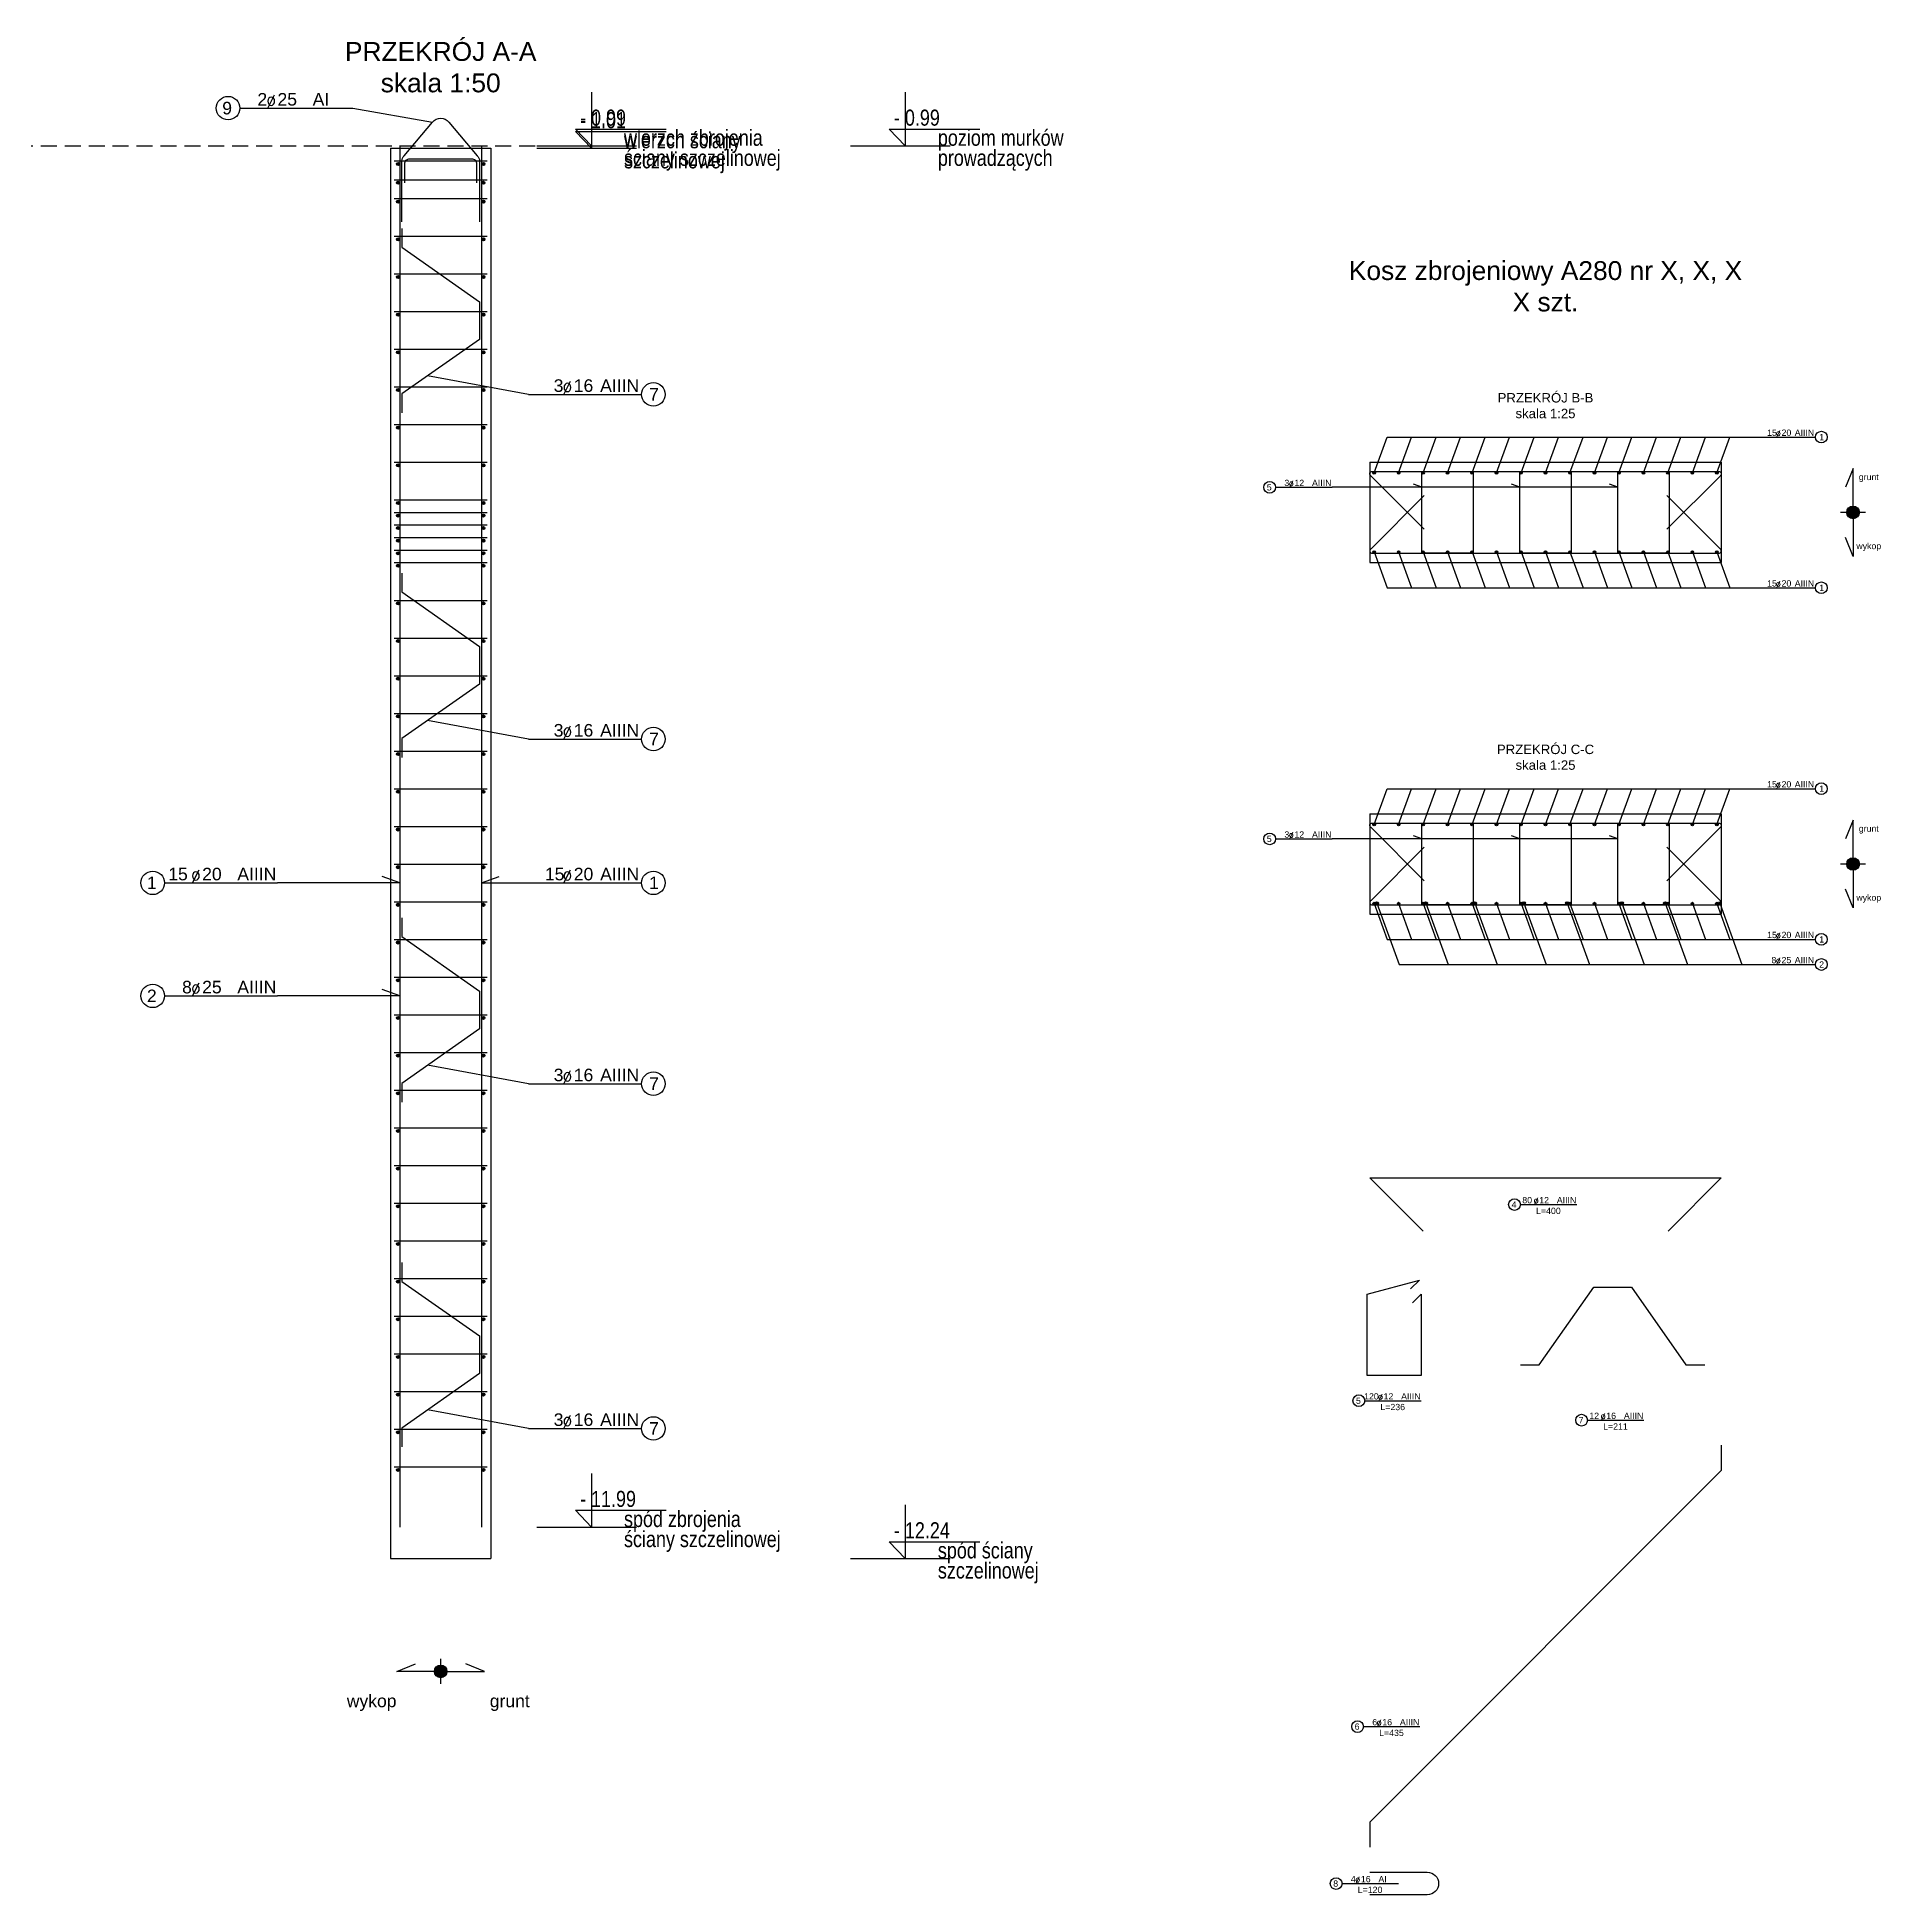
# Model space of a CAD drawing. Extents: x -5033 to 9347, y -16423 to -2430.
# Drawn here: x -81 to 1387, y -3946 to -2466 of the extents above; entities that cross this region are included whole.
import ezdxf
from ezdxf.enums import TextEntityAlignment as Align

# ---------------------------------------------------------------- set-up
doc = ezdxf.new("R2010")
doc.units = 0
doc.header["$MEASUREMENT"] = 0
doc.linetypes.add('DASHED', pattern=[19.05, 12.7, -6.35])
for name, color, linetype in [('__SOL-KOTY_WYSOKOSCIOWE', 4, 'CONTINUOUS'), ('__SOL-OPISY', 4, 'CONTINUOUS'), ('__SOL-PRZERYWANA', 253, 'DASHED'), ('__SOL-WIDOK', 4, 'CONTINUOUS'), ('__SOL-ZBROJENIE', 3, 'CONTINUOUS')]:
    doc.layers.add(name, color=color, linetype=linetype)
doc.styles.add('ARIAL', font='arial.ttf', dxfattribs={"height": 2.5})
doc.styles.add('SIMPLEX', font='SIMPLEX.SHX', dxfattribs={"width": 0.8})
doc.styles.get("Standard").update_dxf_attribs({"font": 'arial.ttf'})

# ---------------------------------------------------------------- blocks, each defined once
blk = doc.blocks.new('OPIS_PRAWY')
at = {"layer": '__SOL-OPISY'}
blk.add_line((0, 0), (90, 0), dxfattribs=at)
blk.add_circle((99.4, 0), 9.36, dxfattribs=at)
at = {"layer": '__SOL-OPISY', "style": 'SIMPLEX', "width": 0.9}
blk.add_text(' %%c ', height=10, dxfattribs=at).set_placement((20.9, 0.5))
at = {"layer": '__SOL-OPISY', "style": 'ARIAL', "width": 0.8}
blk.add_attdef('ILOSC', text='', height=10, dxfattribs=at).set_placement((27.1, 0.1), align=Align.RIGHT)
for tag, p in [('SREDNICA', (35.4, 0.1)), ('STAL', (58.4, 0.5))]:
    blk.add_attdef(tag, p, '', height=10, dxfattribs=at)
for tag, p in [('NUMER', (99.4, 0)), ('DLUGOSC', (52.8, -6.1))]:
    blk.add_attdef(tag, text='', height=10, dxfattribs=at).set_placement(p, align=Align.MIDDLE)
blk = doc.blocks.new('OPIS_LEWY')
at = {"layer": '__SOL-OPISY'}
blk.add_line((-90, 0), (0, 0), dxfattribs=at)
blk.add_circle((-99.4, 0), 9.36, dxfattribs=at)
at = {"layer": '__SOL-OPISY', "style": 'SIMPLEX', "width": 0.9}
blk.add_text(' %%c ', height=10, dxfattribs=at).set_placement((-75, 0.5))
at = {"layer": '__SOL-OPISY', "style": 'ARIAL', "width": 0.8}
for tag, p in [('NUMER', (-99.4, 0)), ('DLUGOSC', (-58.9, -6.6))]:
    blk.add_attdef(tag, text='', height=10, dxfattribs=at).set_placement(p, align=Align.MIDDLE)
blk.add_attdef('ILOSC', text='', height=10, dxfattribs=at).set_placement((-74, 0.1), align=Align.RIGHT)
for tag, p in [('SREDNICA', (-65.8, 0.1)), ('STAL', (-42.7, 0.3))]:
    blk.add_attdef(tag, p, '', height=10, dxfattribs=at)
blk = doc.blocks.new('KOTA')
at = {"layer": '__SOL-KOTY_WYSOKOSCIOWE'}
for p, q in [((0, 33.4), (0, 0)), ((-34, 0), (28, 0)), ((0, 0), (-9.9, 10.4)), ((-9.9, 10.4), (46.5, 10.4))]:
    blk.add_line(p, q, dxfattribs=at)
at = {"layer": '__SOL-KOTY_WYSOKOSCIOWE', "style": 'ARIAL', "width": 0.8}
blk.add_attdef('RZEDNA', (500.5, 15.9), '', height=10.4, dxfattribs=at)

msp = doc.modelspace()

# ---------------------------------------------------------------- hatches: boundary and pattern name
at = {"layer": '__SOL-OPISY'}
for points in [[(1370, -2845, 1), (1360, -2845, 1)], [(1370, -3125, 1), (1360, -3125, 1)], [(245, -3768, 1), (235, -3768, 1)]]:
    msp.add_hatch(color=256, dxfattribs=at).paths.add_polyline_path(points)
at = {"layer": '__SOL-ZBROJENIE'}
for points in [[(207.2, -2567.5, 1), (204.8, -2567.5, 1)], [(275.2, -2567.5, 1), (272.8, -2567.5, 1)], [(207.2, -2582.5, 1), (204.8, -2582.5, 1)], [(275.2, -2582.5, 1), (272.8, -2582.5, 1)], [(207.2, -2597.5, 1), (204.8, -2597.5, 1)], [(275.2, -2597.5, 1), (272.8, -2597.5, 1)], [(207.2, -2627.5, 1), (204.8, -2627.5, 1)], [(275.2, -2627.5, 1), (272.8, -2627.5, 1)], [(207.2, -2657.5, 1), (204.8, -2657.5, 1)], [(275.2, -2657.5, 1), (272.8, -2657.5, 1)], [(207.2, -2687.5, 1), (204.8, -2687.5, 1)], [(275.2, -2687.5, 1), (272.8, -2687.5, 1)], [(207.2, -2717.5, 1), (204.8, -2717.5, 1)], [(275.2, -2717.5, 1), (272.8, -2717.5, 1)], [(207.2, -2747.5, 1), (204.8, -2747.5, 1)], [(275.2, -2747.5, 1), (272.8, -2747.5, 1)], [(207.2, -2777.5, 1), (204.8, -2777.5, 1)], [(275.2, -2777.5, 1), (272.8, -2777.5, 1)], [(207.2, -2807.5, 1), (204.8, -2807.5, 1)], [(275.2, -2807.5, 1), (272.8, -2807.5, 1)], [(984.5, -2813.5, 1), (982.5, -2813.5, 1)], [(1004, -2813.5, 1), (1002, -2813.5, 1)], [(1023.5, -2813.5, 1), (1021.5, -2813.5, 1)], [(1043, -2813.5, 1), (1041, -2813.5, 1)], [(1062.5, -2813.5, 1), (1060.5, -2813.5, 1)], [(1082, -2813.5, 1), (1080, -2813.5, 1)], [(1101.5, -2813.5, 1), (1099.5, -2813.5, 1)], [(1121, -2813.5, 1), (1119, -2813.5, 1)], [(1140.5, -2813.5, 1), (1138.5, -2813.5, 1)], [(1160, -2813.5, 1), (1158, -2813.5, 1)], [(1179.5, -2813.5, 1), (1177.5, -2813.5, 1)], [(1199, -2813.5, 1), (1197, -2813.5, 1)], [(1218.5, -2813.5, 1), (1216.5, -2813.5, 1)], [(1238, -2813.5, 1), (1236, -2813.5, 1)], [(1257.5, -2813.5, 1), (1255.5, -2813.5, 1)], [(207.2, -2837.5, 1), (204.8, -2837.5, 1)], [(275.2, -2837.5, 1), (272.8, -2837.5, 1)], [(207.2, -2847.5, 1), (204.8, -2847.5, 1)], [(275.2, -2847.5, 1), (272.8, -2847.5, 1)], [(207.2, -2857.5, 1), (204.8, -2857.5, 1)], [(207.2, -2867.5, 1), (204.8, -2867.5, 1)], [(275.2, -2857.5, 1), (272.8, -2857.5, 1)], [(275.2, -2867.5, 1), (272.8, -2867.5, 1)], [(207.2, -2877.5, 1), (204.8, -2877.5, 1)], [(275.2, -2877.5, 1), (272.8, -2877.5, 1)], [(984.5, -2876.5, 1), (982.5, -2876.5, 1)], [(1004, -2876.5, 1), (1002, -2876.5, 1)], [(1023.5, -2876.5, 1), (1021.5, -2876.5, 1)], [(1043, -2876.5, 1), (1041, -2876.5, 1)], [(1062.5, -2876.5, 1), (1060.5, -2876.5, 1)], [(1082, -2876.5, 1), (1080, -2876.5, 1)], [(1101.5, -2876.5, 1), (1099.5, -2876.5, 1)], [(1121, -2876.5, 1), (1119, -2876.5, 1)], [(1140.5, -2876.5, 1), (1138.5, -2876.5, 1)], [(1160, -2876.5, 1), (1158, -2876.5, 1)], [(1179.5, -2876.5, 1), (1177.5, -2876.5, 1)], [(1199, -2876.5, 1), (1197, -2876.5, 1)], [(1218.5, -2876.5, 1), (1216.5, -2876.5, 1)], [(1238, -2876.5, 1), (1236, -2876.5, 1)], [(1257.5, -2876.5, 1), (1255.5, -2876.5, 1)], [(207.2, -2887.5, 1), (204.8, -2887.5, 1)], [(275.2, -2887.5, 1), (272.8, -2887.5, 1)], [(207.2, -2917.5, 1), (204.8, -2917.5, 1)], [(275.2, -2917.5, 1), (272.8, -2917.5, 1)], [(207.2, -2947.5, 1), (204.8, -2947.5, 1)], [(275.2, -2947.5, 1), (272.8, -2947.5, 1)], [(207.2, -2977.5, 1), (204.8, -2977.5, 1)], [(275.2, -2977.5, 1), (272.8, -2977.5, 1)], [(207.2, -3007.5, 1), (204.8, -3007.5, 1)], [(275.2, -3007.5, 1), (272.8, -3007.5, 1)], [(207.2, -3037.5, 1), (204.8, -3037.5, 1)], [(275.2, -3037.5, 1), (272.8, -3037.5, 1)], [(207.2, -3067.5, 1), (204.8, -3067.5, 1)], [(275.2, -3067.5, 1), (272.8, -3067.5, 1)], [(207.2, -3097.5, 1), (204.8, -3097.5, 1)], [(275.2, -3097.5, 1), (272.8, -3097.5, 1)], [(984.5, -3093.5, 1), (982.5, -3093.5, 1)], [(1004, -3093.5, 1), (1002, -3093.5, 1)], [(1023.5, -3093.5, 1), (1021.5, -3093.5, 1)], [(1043, -3093.5, 1), (1041, -3093.5, 1)], [(1062.5, -3093.5, 1), (1060.5, -3093.5, 1)], [(1082, -3093.5, 1), (1080, -3093.5, 1)], [(1101.5, -3093.5, 1), (1099.5, -3093.5, 1)], [(1121, -3093.5, 1), (1119, -3093.5, 1)], [(1140.5, -3093.5, 1), (1138.5, -3093.5, 1)], [(1160, -3093.5, 1), (1158, -3093.5, 1)], [(1179.5, -3093.5, 1), (1177.5, -3093.5, 1)], [(1199, -3093.5, 1), (1197, -3093.5, 1)], [(1218.5, -3093.5, 1), (1216.5, -3093.5, 1)], [(1238, -3093.5, 1), (1236, -3093.5, 1)], [(1257.5, -3093.5, 1), (1255.5, -3093.5, 1)], [(207.2, -3127.5, 1), (204.8, -3127.5, 1)], [(275.2, -3127.5, 1), (272.8, -3127.5, 1)], [(207.2, -3157.5, 1), (204.8, -3157.5, 1)], [(275.2, -3157.5, 1), (272.8, -3157.5, 1)], [(984.5, -3156.5, 1), (982.5, -3156.5, 1)], [(987, -3156.25, 1), (984.5, -3156.25, 1)], [(1004, -3156.5, 1), (1002, -3156.5, 1)], [(1023.5, -3156.5, 1), (1021.5, -3156.5, 1)], [(1026, -3156.25, 1), (1023.5, -3156.25, 1)], [(1043, -3156.5, 1), (1041, -3156.5, 1)], [(1062.5, -3156.5, 1), (1060.5, -3156.5, 1)], [(1065, -3156.25, 1), (1062.5, -3156.25, 1)], [(1082, -3156.5, 1), (1080, -3156.5, 1)], [(1101.5, -3156.5, 1), (1099.5, -3156.5, 1)], [(1104, -3156.25, 1), (1101.5, -3156.25, 1)], [(1121, -3156.5, 1), (1119, -3156.5, 1)], [(1138.5, -3156.25, 1), (1136, -3156.25, 1)], [(1140.5, -3156.5, 1), (1138.5, -3156.5, 1)], [(1160, -3156.5, 1), (1158, -3156.5, 1)], [(1179.5, -3156.5, 1), (1177.5, -3156.5, 1)], [(1182, -3156.25, 1), (1179.5, -3156.25, 1)], [(1199, -3156.5, 1), (1197, -3156.5, 1)], [(1216.5, -3156.25, 1), (1214, -3156.25, 1)], [(1218.5, -3156.5, 1), (1216.5, -3156.5, 1)], [(1238, -3156.5, 1), (1236, -3156.5, 1)], [(1257.5, -3156.5, 1), (1255.5, -3156.5, 1)], [(1260, -3156.25, 1), (1257.5, -3156.25, 1)], [(207.2, -3187.5, 1), (204.8, -3187.5, 1)], [(275.2, -3187.5, 1), (272.8, -3187.5, 1)], [(207.2, -3217.5, 1), (204.8, -3217.5, 1)], [(275.2, -3217.5, 1), (272.8, -3217.5, 1)], [(207.2, -3247.5, 1), (204.8, -3247.5, 1)], [(275.2, -3247.5, 1), (272.8, -3247.5, 1)], [(207.2, -3277.5, 1), (204.8, -3277.5, 1)], [(275.2, -3277.5, 1), (272.8, -3277.5, 1)], [(207.2, -3307.5, 1), (204.8, -3307.5, 1)], [(275.2, -3307.5, 1), (272.8, -3307.5, 1)], [(207.2, -3337.5, 1), (204.8, -3337.5, 1)], [(275.2, -3337.5, 1), (272.8, -3337.5, 1)], [(207.2, -3367.5, 1), (204.8, -3367.5, 1)], [(275.2, -3367.5, 1), (272.8, -3367.5, 1)], [(207.2, -3397.5, 1), (204.8, -3397.5, 1)], [(275.2, -3397.5, 1), (272.8, -3397.5, 1)], [(207.2, -3427.5, 1), (204.8, -3427.5, 1)], [(275.2, -3427.5, 1), (272.8, -3427.5, 1)], [(207.2, -3457.5, 1), (204.8, -3457.5, 1)], [(275.2, -3457.5, 1), (272.8, -3457.5, 1)], [(207.2, -3487.5, 1), (204.8, -3487.5, 1)], [(275.2, -3487.5, 1), (272.8, -3487.5, 1)], [(207.2, -3517.5, 1), (204.8, -3517.5, 1)], [(275.2, -3517.5, 1), (272.8, -3517.5, 1)], [(207.2, -3547.5, 1), (204.8, -3547.5, 1)], [(275.2, -3547.5, 1), (272.8, -3547.5, 1)], [(207.2, -3577.5, 1), (204.8, -3577.5, 1)], [(275.2, -3577.5, 1), (272.8, -3577.5, 1)], [(207.2, -3607.5, 1), (204.8, -3607.5, 1)], [(275.2, -3607.5, 1), (272.8, -3607.5, 1)]]:
    msp.add_hatch(color=256, dxfattribs=at).paths.add_polyline_path(points)

# ---------------------------------------------------------------- linework, layer by layer
at = {"layer": '__SOL-OPISY'}
for p, q in [((170, -2523), (233.5, -2534.3)), ((310, -2750.98), (229.52, -2736.3)), ((983.5, -2813.5), (993.87, -2785)), ((993.87, -2785), (1290, -2785)), ((1003, -2813.5), (1013.37, -2785)), ((1022.5, -2813.5), (1032.87, -2785)), ((1042, -2813.5), (1052.37, -2785)), ((1061.5, -2813.5), (1071.87, -2785)), ((1081, -2813.5), (1091.37, -2785)), ((1100.5, -2813.5), (1110.87, -2785)), ((1120, -2813.5), (1130.37, -2785)), ((1139.5, -2813.5), (1149.87, -2785)), ((1159, -2813.5), (1169.37, -2785)), ((1178.5, -2813.5), (1188.87, -2785)), ((1198, -2813.5), (1208.37, -2785)), ((1217.5, -2813.5), (1227.87, -2785)), ((1237, -2813.5), (1247.37, -2785)), ((1256.5, -2813.5), (1266.87, -2785)), ((1365, -2810), (1359, -2825)), ((1365, -2845), (1365, -2810)), ((1177.5, -2825), (950, -2825)), ((1021.5, -2825), (1014.92, -2822.61)), ((1099.5, -2825), (1092.92, -2822.61)), ((1177.5, -2825), (1170.92, -2822.61)), ((1375, -2845), (1355, -2845)), ((1365, -2845), (1365, -2880)), ((1365, -2880), (1359, -2865)), ((983.5, -2876.5), (993.87, -2905)), ((1003, -2876.5), (1013.37, -2905)), ((1022.5, -2876.5), (1032.87, -2905)), ((1042, -2876.5), (1052.37, -2905)), ((1061.5, -2876.5), (1071.87, -2905)), ((1081, -2876.5), (1091.37, -2905)), ((1100.5, -2876.5), (1110.87, -2905)), ((1120, -2876.5), (1130.37, -2905)), ((1139.5, -2876.5), (1149.87, -2905)), ((1159, -2876.5), (1169.37, -2905)), ((1178.5, -2876.5), (1188.87, -2905)), ((1198, -2876.5), (1208.37, -2905)), ((1217.5, -2876.5), (1227.87, -2905)), ((1237, -2876.5), (1247.37, -2905)), ((1256.5, -2876.5), (1266.87, -2905)), ((993.87, -2905), (1290, -2905)), ((310, -3025.48), (229.52, -3010.8)), ((983.5, -3093.5), (993.87, -3065)), ((993.87, -3065), (1290, -3065)), ((1003, -3093.5), (1013.37, -3065)), ((1022.5, -3093.5), (1032.87, -3065)), ((1042, -3093.5), (1052.37, -3065)), ((1061.5, -3093.5), (1071.87, -3065)), ((1081, -3093.5), (1091.37, -3065)), ((1100.5, -3093.5), (1110.87, -3065)), ((1120, -3093.5), (1130.37, -3065)), ((1139.5, -3093.5), (1149.87, -3065)), ((1159, -3093.5), (1169.37, -3065)), ((1178.5, -3093.5), (1188.87, -3065)), ((1198, -3093.5), (1208.37, -3065)), ((1217.5, -3093.5), (1227.87, -3065)), ((1237, -3093.5), (1247.37, -3065)), ((1256.5, -3093.5), (1266.87, -3065)), ((1365, -3090), (1359, -3105)), ((1365, -3125), (1365, -3090)), ((1177.5, -3105), (950, -3105)), ((1021.5, -3105), (1014.92, -3102.61)), ((1099.5, -3105), (1092.92, -3102.61)), ((1177.5, -3105), (1170.92, -3102.61)), ((207.5, -3140), (193.41, -3134.87)), ((272.5, -3140), (286.6, -3134.87)), ((1375, -3125), (1355, -3125)), ((1365, -3125), (1365, -3160)), ((207.5, -3140), (110, -3140)), ((272.5, -3140), (310, -3140)), ((1365, -3160), (1359, -3145)), ((983.5, -3156.5), (993.87, -3185)), ((985.75, -3156.25), (1003.49, -3205)), ((1003, -3156.5), (1013.37, -3185)), ((1022.5, -3156.5), (1032.87, -3185)), ((1024.75, -3156.25), (1042.49, -3205)), ((1042, -3156.5), (1052.37, -3185)), ((1061.5, -3156.5), (1071.87, -3185)), ((1063.75, -3156.25), (1081.49, -3205)), ((1081, -3156.5), (1091.37, -3185)), ((1100.5, -3156.5), (1110.87, -3185)), ((1102.75, -3156.25), (1120.49, -3205)), ((1120, -3156.5), (1130.37, -3185)), ((1137.25, -3156.25), (1154.99, -3205)), ((1139.5, -3156.5), (1149.87, -3185)), ((1159, -3156.5), (1169.37, -3185)), ((1178.5, -3156.5), (1188.87, -3185)), ((1180.75, -3156.25), (1198.49, -3205)), ((1198, -3156.5), (1208.37, -3185)), ((1215.25, -3156.25), (1232.99, -3205)), ((1217.5, -3156.5), (1227.87, -3185)), ((1237, -3156.5), (1247.37, -3185)), ((1256.5, -3156.5), (1266.87, -3185)), ((1258.75, -3156.25), (1276.49, -3205)), ((993.87, -3185), (1290, -3185)), ((1003.49, -3205), (1290, -3205)), ((207.5, -3230), (193.41, -3224.87)), ((207.5, -3230), (110, -3230)), ((310, -3299.98), (229.52, -3285.3)), ((310, -3574.48), (229.52, -3559.8)), ((205, -3768), (220, -3762)), ((240, -3768), (205, -3768)), ((240, -3778), (240, -3758)), ((240, -3768), (275, -3768)), ((275, -3768), (260, -3762))]:
    msp.add_line(p, q, dxfattribs=at)
for centre in [(1365, -2845), (1365, -3125), (240, -3768)]:
    msp.add_circle(centre, 5, dxfattribs=at)
at = {"layer": '__SOL-PRZERYWANA'}
msp.add_line((-1050, -2553), (330, -2553), dxfattribs=at)
at = {"layer": '__SOL-WIDOK'}
for p, q in [((200, -2555), (200, -3678)), ((200, -2555), (280, -2555)), ((280, -2555), (280, -3678)), ((980, -2805), (980, -2885)), ((980, -2805), (1260, -2805)), ((1260, -2805), (1260, -2885)), ((980, -2885), (1260, -2885)), ((980, -3085), (980, -3165)), ((980, -3085), (1260, -3085)), ((1260, -3085), (1260, -3165)), ((980, -3165), (1260, -3165)), ((200, -3678), (280, -3678))]:
    msp.add_line(p, q, dxfattribs=at)
at = {"layer": '__SOL-ZBROJENIE'}
for p, q in [((207.5, -2553), (207.5, -3653)), ((272.5, -2553), (272.5, -3653)), ((203, -2565), (277, -2565)), ((203, -2580), (277, -2580)), ((203, -2595), (277, -2595)), ((203, -2625), (277, -2625)), ((203, -2655), (277, -2655)), ((203, -2685), (277, -2685)), ((203, -2715), (277, -2715)), ((203, -2745), (277, -2745)), ((203, -2775), (277, -2775)), ((203, -2805), (277, -2805)), ((203, -2835), (277, -2835)), ((203, -2845), (277, -2845)), ((203, -2855), (277, -2855)), ((203, -2865), (277, -2865)), ((203, -2875), (277, -2875)), ((203, -2885), (277, -2885)), ((203, -2915), (277, -2915)), ((203, -2945), (277, -2945)), ((203, -2975), (277, -2975)), ((203, -3005), (277, -3005)), ((203, -3035), (277, -3035)), ((203, -3065), (277, -3065)), ((203, -3095), (277, -3095)), ((203, -3125), (277, -3125)), ((203, -3155), (277, -3155)), ((203, -3185), (277, -3185)), ((203, -3215), (277, -3215)), ((203, -3245), (277, -3245)), ((203, -3275), (277, -3275)), ((203, -3305), (277, -3305)), ((203, -3335), (277, -3335)), ((203, -3365), (277, -3365)), ((203, -3395), (277, -3395)), ((203, -3425), (277, -3425)), ((203, -3455), (277, -3455)), ((203, -3485), (277, -3485)), ((203, -3515), (277, -3515)), ((203, -3545), (277, -3545)), ((203, -3575), (277, -3575)), ((203, -3605), (277, -3605))]:
    msp.add_line(p, q, dxfattribs=at)
for points in [[(209, -2613.5), (209, -2565, -0.22), (211, -2561.12), (233.5, -2534.3, -0.5), (246.5, -2534.3), (269, -2561.12, -0.22), (271, -2565), (271, -2613.5)], [(211.5, -2582.5), (211.5, -2567.5, -0.48), (215.5, -2563.5), (264.5, -2563.5, -0.48), (268.5, -2567.5), (268.5, -2582.5)], [(1023.43, -2858.43), (981, -2816, -0.7), (981.5, -2812.5), (1258.5, -2812.5, -0.7), (1259, -2816), (1216.57, -2858.43)], [(1023.43, -2858.43), (981, -2816, -0.7), (981.5, -2812.5), (1258.5, -2812.5, -0.7), (1259, -2816), (1216.57, -2858.43)], [(1023.43, -2831.57), (981, -2874, 0.7), (981.5, -2877.5), (1258.5, -2877.5, 0.7), (1259, -2874), (1216.57, -2831.57)], [(1023.43, -2831.57), (981, -2874, 0.7), (981.5, -2877.5), (1258.5, -2877.5, 0.7), (1259, -2874), (1216.57, -2831.57)], [(1023.43, -3138.43), (981, -3096, -0.7), (981.5, -3092.5), (1258.5, -3092.5, -0.7), (1259, -3096), (1216.57, -3138.43)], [(1023.43, -3138.43), (981, -3096, -0.7), (981.5, -3092.5), (1258.5, -3092.5, -0.7), (1259, -3096), (1216.57, -3138.43)], [(1023.43, -3111.57), (981, -3154, 0.7), (981.5, -3157.5), (1258.5, -3157.5, 0.7), (1259, -3154), (1216.57, -3111.57)], [(1023.43, -3111.57), (981, -3154, 0.7), (981.5, -3157.5), (1258.5, -3157.5, 0.7), (1259, -3154), (1216.57, -3111.57)], [(980, -3927.93), (1025.86, -3927.93, -1), (1025.86, -3945.93), (980, -3945.93)]]:
    msp.add_lwpolyline(points, format="xyb", dxfattribs=at)
for points in [[(209, -2618.84), (209, -2633.84), (271, -2677.25), (271, -2707.25), (209, -2750.66), (209, -2765.66)], [(209, -2893.34), (209, -2908.34), (271, -2951.75), (271, -2981.75), (209, -3025.16), (209, -3040.16)], [(209, -3167.84), (209, -3182.84), (271, -3226.25), (271, -3256.25), (209, -3299.66), (209, -3314.66)], [(1022.43, -3417.43), (980, -3375), (1260, -3375), (1217.57, -3417.43)], [(209, -3442.34), (209, -3457.34), (271, -3500.75), (271, -3530.75), (209, -3574.16), (209, -3589.16)], [(1013.93, -3474.5), (1021, -3467.43), (1021, -3532.43), (978, -3532.43), (978, -3467.43), (1019.53, -3456.3), (1012.46, -3463.37)], [(1100, -3523.93), (1115, -3523.93), (1158.41, -3461.93), (1188.41, -3461.93), (1231.83, -3523.93), (1246.83, -3523.93)], [(1260, -3587.93), (1260, -3607.93), (980, -3887.93), (980, -3907.93)]]:
    msp.add_lwpolyline(points, dxfattribs=at)
for points in [[(1022, -2812.5), (1062, -2812.5, -0.414214), (1062.5, -2813), (1062.5, -2877, -0.414214), (1062, -2877.5), (1022, -2877.5, -0.414214), (1021.5, -2877), (1021.5, -2813, -0.414214)], [(1100, -2812.5), (1140, -2812.5, -0.414214), (1140.5, -2813), (1140.5, -2877, -0.414214), (1140, -2877.5), (1100, -2877.5, -0.414214), (1099.5, -2877), (1099.5, -2813, -0.414214)], [(1178, -2812.5), (1218, -2812.5, -0.414214), (1218.5, -2813), (1218.5, -2877, -0.414214), (1218, -2877.5), (1178, -2877.5, -0.414214), (1177.5, -2877), (1177.5, -2813, -0.414214)], [(1022, -3092.5), (1062, -3092.5, -0.414214), (1062.5, -3093), (1062.5, -3157, -0.414214), (1062, -3157.5), (1022, -3157.5, -0.414214), (1021.5, -3157), (1021.5, -3093, -0.414214)], [(1100, -3092.5), (1140, -3092.5, -0.414214), (1140.5, -3093), (1140.5, -3157, -0.414214), (1140, -3157.5), (1100, -3157.5, -0.414214), (1099.5, -3157), (1099.5, -3093, -0.414214)], [(1178, -3092.5), (1218, -3092.5, -0.414214), (1218.5, -3093), (1218.5, -3157, -0.414214), (1218, -3157.5), (1178, -3157.5, -0.414214), (1177.5, -3157), (1177.5, -3093, -0.414214)]]:
    msp.add_lwpolyline(points, format="xyb", close=True, dxfattribs=at)
for centre, radius in [((206, -2567.5), 1.2), ((274, -2567.5), 1.2), ((206, -2582.5), 1.2), ((274, -2582.5), 1.2), ((206, -2597.5), 1.2), ((274, -2597.5), 1.2), ((206, -2627.5), 1.2), ((274, -2627.5), 1.2), ((206, -2657.5), 1.2), ((274, -2657.5), 1.2), ((206, -2687.5), 1.2), ((274, -2687.5), 1.2), ((206, -2717.5), 1.2), ((274, -2717.5), 1.2), ((206, -2747.5), 1.2), ((274, -2747.5), 1.2), ((206, -2777.5), 1.2), ((274, -2777.5), 1.2), ((206, -2807.5), 1.2), ((274, -2807.5), 1.2), ((983.5, -2813.5), 1), ((1003, -2813.5), 1), ((1022.5, -2813.5), 1), ((1042, -2813.5), 1), ((1061.5, -2813.5), 1), ((1081, -2813.5), 1), ((1100.5, -2813.5), 1), ((1120, -2813.5), 1), ((1139.5, -2813.5), 1), ((1159, -2813.5), 1), ((1178.5, -2813.5), 1), ((1198, -2813.5), 1), ((1217.5, -2813.5), 1), ((1237, -2813.5), 1), ((1256.5, -2813.5), 1), ((206, -2837.5), 1.2), ((274, -2837.5), 1.2), ((206, -2847.5), 1.2), ((274, -2847.5), 1.2), ((206, -2857.5), 1.2), ((206, -2867.5), 1.2), ((274, -2857.5), 1.2), ((274, -2867.5), 1.2), ((206, -2877.5), 1.2), ((274, -2877.5), 1.2), ((983.5, -2876.5), 1), ((1003, -2876.5), 1), ((1022.5, -2876.5), 1), ((1042, -2876.5), 1), ((1061.5, -2876.5), 1), ((1081, -2876.5), 1), ((1100.5, -2876.5), 1), ((1120, -2876.5), 1), ((1139.5, -2876.5), 1), ((1159, -2876.5), 1), ((1178.5, -2876.5), 1), ((1198, -2876.5), 1), ((1217.5, -2876.5), 1), ((1237, -2876.5), 1), ((1256.5, -2876.5), 1), ((206, -2887.5), 1.2), ((274, -2887.5), 1.2), ((206, -2917.5), 1.2), ((274, -2917.5), 1.2), ((206, -2947.5), 1.2), ((274, -2947.5), 1.2), ((206, -2977.5), 1.2), ((274, -2977.5), 1.2), ((206, -3007.5), 1.2), ((274, -3007.5), 1.2), ((206, -3037.5), 1.2), ((274, -3037.5), 1.2), ((206, -3067.5), 1.2), ((274, -3067.5), 1.2), ((206, -3097.5), 1.2), ((274, -3097.5), 1.2), ((983.5, -3093.5), 1), ((1003, -3093.5), 1), ((1022.5, -3093.5), 1), ((1042, -3093.5), 1), ((1061.5, -3093.5), 1), ((1081, -3093.5), 1), ((1100.5, -3093.5), 1), ((1120, -3093.5), 1), ((1139.5, -3093.5), 1), ((1159, -3093.5), 1), ((1178.5, -3093.5), 1), ((1198, -3093.5), 1), ((1217.5, -3093.5), 1), ((1237, -3093.5), 1), ((1256.5, -3093.5), 1), ((206, -3127.5), 1.2), ((274, -3127.5), 1.2), ((206, -3157.5), 1.2), ((274, -3157.5), 1.2), ((983.5, -3156.5), 1), ((985.75, -3156.25), 1.25), ((1003, -3156.5), 1), ((1022.5, -3156.5), 1), ((1024.75, -3156.25), 1.25), ((1042, -3156.5), 1), ((1061.5, -3156.5), 1), ((1063.75, -3156.25), 1.25), ((1081, -3156.5), 1), ((1100.5, -3156.5), 1), ((1102.75, -3156.25), 1.25), ((1120, -3156.5), 1), ((1137.25, -3156.25), 1.25), ((1139.5, -3156.5), 1), ((1159, -3156.5), 1), ((1178.5, -3156.5), 1), ((1180.75, -3156.25), 1.25), ((1198, -3156.5), 1), ((1215.25, -3156.25), 1.25), ((1217.5, -3156.5), 1), ((1237, -3156.5), 1), ((1256.5, -3156.5), 1), ((1258.75, -3156.25), 1.25), ((206, -3187.5), 1.2), ((274, -3187.5), 1.2), ((206, -3217.5), 1.2), ((274, -3217.5), 1.2), ((206, -3247.5), 1.2), ((274, -3247.5), 1.2), ((206, -3277.5), 1.2), ((274, -3277.5), 1.2), ((206, -3307.5), 1.2), ((274, -3307.5), 1.2), ((206, -3337.5), 1.2), ((274, -3337.5), 1.2), ((206, -3367.5), 1.2), ((274, -3367.5), 1.2), ((206, -3397.5), 1.2), ((274, -3397.5), 1.2), ((206, -3427.5), 1.2), ((274, -3427.5), 1.2), ((206, -3457.5), 1.2), ((274, -3457.5), 1.2), ((206, -3487.5), 1.2), ((274, -3487.5), 1.2), ((206, -3517.5), 1.2), ((274, -3517.5), 1.2), ((206, -3547.5), 1.2), ((274, -3547.5), 1.2), ((206, -3577.5), 1.2), ((274, -3577.5), 1.2), ((206, -3607.5), 1.2), ((274, -3607.5), 1.2)]:
    msp.add_circle(centre, radius, dxfattribs=at)

# ---------------------------------------------------------------- block references
at = {"layer": '__SOL-KOTY_WYSOKOSCIOWE'}
ref = msp.add_blockref('KOTA', (360, -2553), dxfattribs=dict(at, xscale=1.28, yscale=1.28, zscale=1.28))
ref.add_attrib('RZEDNA', '- 0.99', (351, -2537), dxfattribs={"height": 12.8, "style": 'ARIAL', "width": 0.8})
ref.add_attrib('OPIS1', 'wierzch zbrojenia', (386, -2553), dxfattribs={"height": 12.8, "style": 'ARIAL', "width": 0.8})
ref.add_attrib('OPIS2', 'ściany szczelinowej', (386, -2569), dxfattribs={"height": 12.8, "style": 'ARIAL', "width": 0.8})
ref = msp.add_blockref('KOTA', (360, -2555), dxfattribs=dict(at, xscale=1.28, yscale=1.28, zscale=1.28))
ref.add_attrib('RZEDNA', '- 1.01', (351, -2539), dxfattribs={"height": 12.8, "style": 'ARIAL', "width": 0.8})
ref.add_attrib('OPIS1', 'wierzch ściany', (386, -2555), dxfattribs={"height": 12.8, "style": 'ARIAL', "width": 0.8})
ref.add_attrib('OPIS2', 'szczelinowej', (386, -2571), dxfattribs={"height": 12.8, "style": 'ARIAL', "width": 0.8})
ref = msp.add_blockref('KOTA', (610, -2553), dxfattribs=dict(at, xscale=1.28, yscale=1.28, zscale=1.28))
ref.add_attrib('RZEDNA', '- 0.99', (601, -2537), dxfattribs={"height": 12.8, "style": 'ARIAL', "width": 0.8})
ref.add_attrib('OPIS1', 'poziom murków', (636, -2553), dxfattribs={"height": 12.8, "style": 'ARIAL', "width": 0.8})
ref.add_attrib('OPIS2', 'prowadzących', (636, -2569), dxfattribs={"height": 12.8, "style": 'ARIAL', "width": 0.8})
ref = msp.add_blockref('KOTA', (360, -3653), dxfattribs=dict(at, xscale=1.28, yscale=1.28, zscale=1.28))
ref.add_attrib('RZEDNA', '- 11.99', (351, -3637), dxfattribs={"height": 12.8, "style": 'ARIAL', "width": 0.8})
ref.add_attrib('OPIS1', 'spód zbrojenia', (386, -3653), dxfattribs={"height": 12.8, "style": 'ARIAL', "width": 0.8})
ref.add_attrib('OPIS2', 'ściany szczelinowej', (386, -3669), dxfattribs={"height": 12.8, "style": 'ARIAL', "width": 0.8})
ref = msp.add_blockref('KOTA', (610, -3678), dxfattribs=dict(at, xscale=1.28, yscale=1.28, zscale=1.28))
ref.add_attrib('RZEDNA', '- 12.24', (601, -3662), dxfattribs={"height": 12.8, "style": 'ARIAL', "width": 0.8})
ref.add_attrib('OPIS1', 'spód ściany', (636, -3678), dxfattribs={"height": 12.8, "style": 'ARIAL', "width": 0.8})
ref.add_attrib('OPIS2', 'szczelinowej', (636, -3694), dxfattribs={"height": 12.8, "style": 'ARIAL', "width": 0.8})
at = {"layer": '__SOL-OPISY'}
ref = msp.add_blockref('OPIS_LEWY', (170, -2523), dxfattribs=at)
ref.add_attrib('ILOSC', '2', (94, -2521), dxfattribs={"height": 10, "style": 'ARIAL'})
ref.add_attrib('SREDNICA', '25', (110, -2521), dxfattribs={"height": 10, "style": 'ARIAL'})
ref.add_attrib('STAL', 'AI', (138, -2521), dxfattribs={"height": 10, "style": 'ARIAL'})
ref.add_attrib('NUMER', '9', (66, -2528), dxfattribs={"height": 10, "style": 'ARIAL'})
ref = msp.add_blockref('OPIS_PRAWY', (310, -2750.98), dxfattribs=at)
ref.add_attrib('ILOSC', '3', (330, -2748.98), dxfattribs={"height": 10, "style": 'ARIAL'})
ref.add_attrib('SREDNICA', '16', (346, -2748.98), dxfattribs={"height": 10, "style": 'ARIAL'})
ref.add_attrib('STAL', 'AIIIN', (367, -2748.98), dxfattribs={"height": 10, "style": 'ARIAL'})
ref.add_attrib('NUMER', '7', (406, -2755.98), dxfattribs={"height": 10, "style": 'ARIAL'})
ref = msp.add_blockref('OPIS_PRAWY', (1290, -2785), dxfattribs=dict(at, xscale=0.5, yscale=0.5, zscale=0.5))
ref.add_attrib('ILOSC', '15', (1296.5, -2784), dxfattribs={"height": 5, "style": 'ARIAL'})
ref.add_attrib('SREDNICA', '20', (1308, -2784), dxfattribs={"height": 5, "style": 'ARIAL'})
ref.add_attrib('STAL', 'AIIIN', (1318.5, -2784), dxfattribs={"height": 5, "style": 'ARIAL'})
ref.add_attrib('NUMER', '1', (1338, -2787.5), dxfattribs={"height": 5, "style": 'ARIAL'})
ref = msp.add_blockref('OPIS_LEWY', (950, -2825), dxfattribs=dict(at, xscale=0.5, yscale=0.5, zscale=0.5))
ref.add_attrib('ILOSC', '3', (912, -2824), dxfattribs={"height": 5, "style": 'ARIAL'})
ref.add_attrib('SREDNICA', '12', (920, -2824), dxfattribs={"height": 5, "style": 'ARIAL'})
ref.add_attrib('STAL', 'AIIIN', (934, -2824), dxfattribs={"height": 5, "style": 'ARIAL'})
ref.add_attrib('NUMER', '5', (898, -2827.5), dxfattribs={"height": 5, "style": 'ARIAL'})
ref = msp.add_blockref('OPIS_PRAWY', (1290, -2905), dxfattribs=dict(at, xscale=0.5, yscale=0.5, zscale=0.5))
ref.add_attrib('ILOSC', '15', (1296.5, -2904), dxfattribs={"height": 5, "style": 'ARIAL'})
ref.add_attrib('SREDNICA', '20', (1308, -2904), dxfattribs={"height": 5, "style": 'ARIAL'})
ref.add_attrib('STAL', 'AIIIN', (1318.5, -2904), dxfattribs={"height": 5, "style": 'ARIAL'})
ref.add_attrib('NUMER', '1', (1338, -2907.5), dxfattribs={"height": 5, "style": 'ARIAL'})
ref = msp.add_blockref('OPIS_PRAWY', (310, -3025.48), dxfattribs=at)
ref.add_attrib('ILOSC', '3', (330, -3023.48), dxfattribs={"height": 10, "style": 'ARIAL'})
ref.add_attrib('SREDNICA', '16', (346, -3023.48), dxfattribs={"height": 10, "style": 'ARIAL'})
ref.add_attrib('STAL', 'AIIIN', (367, -3023.48), dxfattribs={"height": 10, "style": 'ARIAL'})
ref.add_attrib('NUMER', '7', (406, -3030.48), dxfattribs={"height": 10, "style": 'ARIAL'})
ref = msp.add_blockref('OPIS_PRAWY', (1290, -3065), dxfattribs=dict(at, xscale=0.5, yscale=0.5, zscale=0.5))
ref.add_attrib('ILOSC', '15', (1296.5, -3064), dxfattribs={"height": 5, "style": 'ARIAL'})
ref.add_attrib('SREDNICA', '20', (1308, -3064), dxfattribs={"height": 5, "style": 'ARIAL'})
ref.add_attrib('STAL', 'AIIIN', (1318.5, -3064), dxfattribs={"height": 5, "style": 'ARIAL'})
ref.add_attrib('NUMER', '1', (1338, -3067.5), dxfattribs={"height": 5, "style": 'ARIAL'})
ref = msp.add_blockref('OPIS_LEWY', (950, -3105), dxfattribs=dict(at, xscale=0.5, yscale=0.5, zscale=0.5))
ref.add_attrib('ILOSC', '3', (912, -3104), dxfattribs={"height": 5, "style": 'ARIAL'})
ref.add_attrib('SREDNICA', '12', (920, -3104), dxfattribs={"height": 5, "style": 'ARIAL'})
ref.add_attrib('STAL', 'AIIIN', (934, -3104), dxfattribs={"height": 5, "style": 'ARIAL'})
ref.add_attrib('NUMER', '5', (898, -3107.5), dxfattribs={"height": 5, "style": 'ARIAL'})
ref = msp.add_blockref('OPIS_LEWY', (110, -3140), dxfattribs=at)
ref.add_attrib('ILOSC', '15', (23, -3138), dxfattribs={"height": 10, "style": 'ARIAL'})
ref.add_attrib('SREDNICA', '20', (50, -3138), dxfattribs={"height": 10, "style": 'ARIAL'})
ref.add_attrib('STAL', 'AIIIN', (78, -3138), dxfattribs={"height": 10, "style": 'ARIAL'})
ref.add_attrib('NUMER', '1', (6, -3145), dxfattribs={"height": 10, "style": 'ARIAL'})
ref = msp.add_blockref('OPIS_PRAWY', (310, -3140), dxfattribs=at)
ref.add_attrib('ILOSC', '15', (323, -3138), dxfattribs={"height": 10, "style": 'ARIAL'})
ref.add_attrib('SREDNICA', '20', (346, -3138), dxfattribs={"height": 10, "style": 'ARIAL'})
ref.add_attrib('STAL', 'AIIIN', (367, -3138), dxfattribs={"height": 10, "style": 'ARIAL'})
ref.add_attrib('NUMER', '1', (406, -3145), dxfattribs={"height": 10, "style": 'ARIAL'})
ref = msp.add_blockref('OPIS_PRAWY', (1290, -3185), dxfattribs=dict(at, xscale=0.5, yscale=0.5, zscale=0.5))
ref.add_attrib('ILOSC', '15', (1296.5, -3184), dxfattribs={"height": 5, "style": 'ARIAL'})
ref.add_attrib('SREDNICA', '20', (1308, -3184), dxfattribs={"height": 5, "style": 'ARIAL'})
ref.add_attrib('STAL', 'AIIIN', (1318.5, -3184), dxfattribs={"height": 5, "style": 'ARIAL'})
ref.add_attrib('NUMER', '1', (1338, -3187.5), dxfattribs={"height": 5, "style": 'ARIAL'})
ref = msp.add_blockref('OPIS_PRAWY', (1290, -3205), dxfattribs=dict(at, xscale=0.5, yscale=0.5, zscale=0.5))
ref.add_attrib('ILOSC', '8', (1300, -3204), dxfattribs={"height": 5, "style": 'ARIAL'})
ref.add_attrib('SREDNICA', '25', (1308, -3204), dxfattribs={"height": 5, "style": 'ARIAL'})
ref.add_attrib('STAL', 'AIIIN', (1318.5, -3204), dxfattribs={"height": 5, "style": 'ARIAL'})
ref.add_attrib('NUMER', '2', (1338, -3207.5), dxfattribs={"height": 5, "style": 'ARIAL'})
ref = msp.add_blockref('OPIS_LEWY', (110, -3230), dxfattribs=at)
ref.add_attrib('ILOSC', '8', (34, -3228), dxfattribs={"height": 10, "style": 'ARIAL'})
ref.add_attrib('SREDNICA', '25', (50, -3228), dxfattribs={"height": 10, "style": 'ARIAL'})
ref.add_attrib('STAL', 'AIIIN', (78, -3228), dxfattribs={"height": 10, "style": 'ARIAL'})
ref.add_attrib('NUMER', '2', (6, -3235), dxfattribs={"height": 10, "style": 'ARIAL'})
ref = msp.add_blockref('OPIS_PRAWY', (310, -3299.98), dxfattribs=at)
ref.add_attrib('ILOSC', '3', (330, -3297.98), dxfattribs={"height": 10, "style": 'ARIAL'})
ref.add_attrib('SREDNICA', '16', (346, -3297.98), dxfattribs={"height": 10, "style": 'ARIAL'})
ref.add_attrib('STAL', 'AIIIN', (367, -3297.98), dxfattribs={"height": 10, "style": 'ARIAL'})
ref.add_attrib('NUMER', '7', (406, -3304.98), dxfattribs={"height": 10, "style": 'ARIAL'})
ref = msp.add_blockref('OPIS_LEWY', (1145, -3396.21), dxfattribs=dict(at, xscale=0.5, yscale=0.5, zscale=0.5))
ref.add_attrib('ILOSC', '80', (1101.5, -3395.21), dxfattribs={"height": 5, "style": 'ARIAL'})
ref.add_attrib('SREDNICA', '12', (1115, -3395.21), dxfattribs={"height": 5, "style": 'ARIAL'})
ref.add_attrib('DLUGOSC', 'L=400', (1112.5, -3403.71), dxfattribs={"height": 5, "style": 'ARIAL'})
ref.add_attrib('STAL', 'AIIIN', (1129, -3395.21), dxfattribs={"height": 5, "style": 'ARIAL'})
ref.add_attrib('NUMER', '4', (1093, -3398.71), dxfattribs={"height": 5, "style": 'ARIAL'})
ref = msp.add_blockref('OPIS_LEWY', (1021, -3552.43), dxfattribs=dict(at, xscale=0.5, yscale=0.5, zscale=0.5))
ref.add_attrib('ILOSC', '120', (975.5, -3551.43), dxfattribs={"height": 5, "style": 'ARIAL'})
ref.add_attrib('SREDNICA', '12', (991, -3551.43), dxfattribs={"height": 5, "style": 'ARIAL'})
ref.add_attrib('DLUGOSC', 'L=236', (988.5, -3559.93), dxfattribs={"height": 5, "style": 'ARIAL'})
ref.add_attrib('STAL', 'AIIIN', (1005, -3551.43), dxfattribs={"height": 5, "style": 'ARIAL'})
ref.add_attrib('NUMER', '5', (969, -3554.93), dxfattribs={"height": 5, "style": 'ARIAL'})
ref = msp.add_blockref('OPIS_PRAWY', (310, -3574.48), dxfattribs=at)
ref.add_attrib('ILOSC', '3', (330, -3572.48), dxfattribs={"height": 10, "style": 'ARIAL'})
ref.add_attrib('SREDNICA', '16', (346, -3572.48), dxfattribs={"height": 10, "style": 'ARIAL'})
ref.add_attrib('STAL', 'AIIIN', (367, -3572.48), dxfattribs={"height": 10, "style": 'ARIAL'})
ref.add_attrib('NUMER', '7', (406, -3579.48), dxfattribs={"height": 10, "style": 'ARIAL'})
ref = msp.add_blockref('OPIS_LEWY', (1198.41, -3567.93), dxfattribs=dict(at, xscale=0.5, yscale=0.5, zscale=0.5))
ref.add_attrib('ILOSC', '12', (1154.91, -3566.93), dxfattribs={"height": 5, "style": 'ARIAL'})
ref.add_attrib('SREDNICA', '16', (1168.41, -3566.93), dxfattribs={"height": 5, "style": 'ARIAL'})
ref.add_attrib('DLUGOSC', 'L=211', (1165.91, -3575.43), dxfattribs={"height": 5, "style": 'ARIAL'})
ref.add_attrib('STAL', 'AIIIN', (1182.41, -3566.93), dxfattribs={"height": 5, "style": 'ARIAL'})
ref.add_attrib('NUMER', '7', (1146.41, -3570.43), dxfattribs={"height": 5, "style": 'ARIAL'})
ref = msp.add_blockref('OPIS_LEWY', (1020, -3811.93), dxfattribs=dict(at, xscale=0.5, yscale=0.5, zscale=0.5))
ref.add_attrib('ILOSC', '6', (982, -3810.93), dxfattribs={"height": 5, "style": 'ARIAL'})
ref.add_attrib('SREDNICA', '16', (990, -3810.93), dxfattribs={"height": 5, "style": 'ARIAL'})
ref.add_attrib('DLUGOSC', 'L=435', (987.5, -3819.43), dxfattribs={"height": 5, "style": 'ARIAL'})
ref.add_attrib('STAL', 'AIIIN', (1004, -3810.93), dxfattribs={"height": 5, "style": 'ARIAL'})
ref.add_attrib('NUMER', '6', (968, -3814.43), dxfattribs={"height": 5, "style": 'ARIAL'})
ref = msp.add_blockref('OPIS_LEWY', (1002.93, -3936.93), dxfattribs=dict(at, xscale=0.5, yscale=0.5, zscale=0.5))
ref.add_attrib('ILOSC', '4', (964.93, -3935.93), dxfattribs={"height": 5, "style": 'ARIAL'})
ref.add_attrib('SREDNICA', '16', (972.93, -3935.93), dxfattribs={"height": 5, "style": 'ARIAL'})
ref.add_attrib('DLUGOSC', 'L=120', (970.43, -3944.43), dxfattribs={"height": 5, "style": 'ARIAL'})
ref.add_attrib('STAL', 'AI', (986.93, -3935.93), dxfattribs={"height": 5, "style": 'ARIAL'})
ref.add_attrib('NUMER', '8', (950.93, -3939.43), dxfattribs={"height": 5, "style": 'ARIAL'})

# ---------------------------------------------------------------- texts
at = {"layer": '__SOL-OPISY', "width": 2500, "attachment_point": 5}
for s, insert, char_height in [('\\P\\P\\PPRZEKRÓJ A-A\\Pskala 1:50\\P', (240, -2453), 15), ('Kosz zbrojeniowy A280 nr X, X, X\\PX szt.\\P', (1120, -2665), 15), ('PRZEKRÓJ B-B\\Pskala 1:25\\P', (1120, -2760), 7.5), ('grunt\\P', (1377.5, -2817.5), 5), ('wykop\\P', (1377.5, -2872.5), 5), ('PRZEKRÓJ C-C\\Pskala 1:25\\P', (1120, -3040), 7.5), ('grunt\\P', (1377.5, -3097.5), 5), ('wykop\\P', (1377.5, -3152.5), 5), ('wykop\\P', (185, -3793), 10), ('grunt\\P', (295, -3793), 10)]:
    msp.add_mtext(s, dxfattribs=dict(at, insert=insert, char_height=char_height))

doc.saveas('drawing.dxf')
